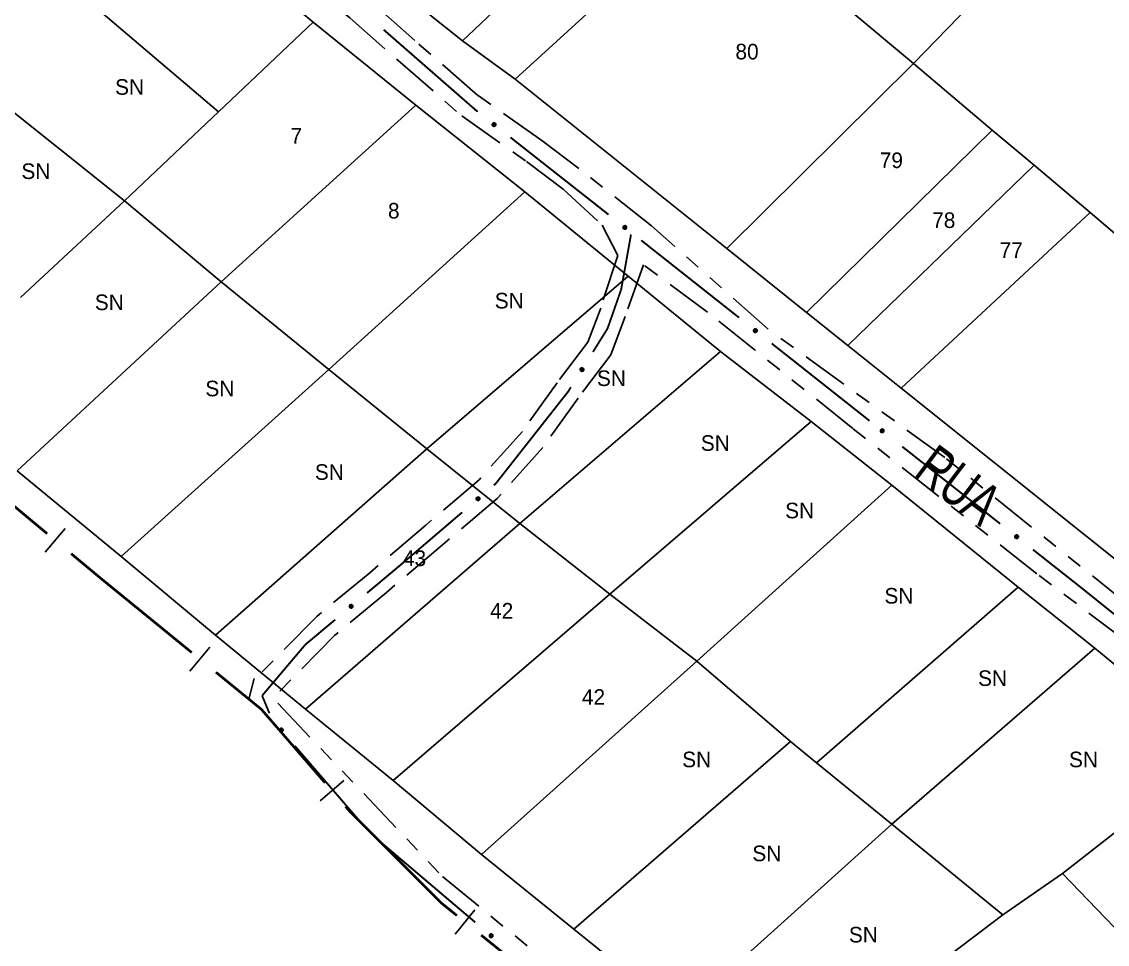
# Model space of a CAD drawing. Extents: x 207981 to 210201, y 4876477 to 4878908.
# Drawn here: x 208544.4 to 208648.8, y 4877163.4 to 4877252.1 of the extents above; entities that cross this region are included whole.
import ezdxf
from ezdxf.enums import TextEntityAlignment as Align

# ---------------------------------------------------------------- set-up
doc = ezdxf.new("R2010")
doc.units = 0
doc.header["$LTSCALE"] = 1.5
doc.header["$MEASUREMENT"] = 0
doc.linetypes.add('TRACO_25', pattern=[8, 3, -1, 1, -1, 1, -1])
for name, color, linetype in [('CD_MALHA_LOTES', 7, 'CONTINUOUS'), ('LM-LIM-SETORES-BAIRROS', 250, 'CONTINUOUS'), ('RU-QUADRA', 210, 'CONTINUOUS'), ('SV-EIXO-RUA-N-PAV', 6, 'CONTINUOUS'), ('SV-RUA-NAO-PAV', 7, 'CONTINUOUS'), ('SV-TXT-RUA-N-PAV', 7, 'CONTINUOUS'), ('Th_NmrPort', 1, 'CONTINUOUS')]:
    doc.layers.add(name, color=color, linetype=linetype)
doc.styles.add('ARIAL', font='ARIAL.SHX')

msp = doc.modelspace()

# ---------------------------------------------------------------- linework, layer by layer
at = {"layer": 'CD_MALHA_LOTES', "linetype": 'Continuous', "flags": 128}
for points in [[(208586.84, 4877250.26), (208606.03, 4877268.45)], [(208630.19, 4877248.07), (208649.9, 4877268.36)], [(208553.5, 4877267.84), (208572.48, 4877252.05)], [(208591.89, 4877246.56), (208611.08, 4877264.07)], [(208630.19, 4877248.07), (208611.08, 4877264.07)], [(208563.37, 4877243.43), (208544.58, 4877259.42)], [(208586.84, 4877250.26), (208581.95, 4877254.14)], [(208563.37, 4877243.43), (208572.48, 4877252.05)], [(208572.48, 4877252.05), (208582.35, 4877244.06)], [(208554.32, 4877234.88), (208534.84, 4877250.43)], [(208591.89, 4877246.56), (208586.84, 4877250.26)], [(208612.24, 4877230.28), (208630.19, 4877248.07)], [(208637.77, 4877241.67), (208630.19, 4877248.07)], [(208612.24, 4877230.28), (208591.89, 4877246.56)], [(208554.32, 4877234.88), (208563.37, 4877243.43)], [(208563.62, 4877227.08), (208582.35, 4877244.06)], [(208582.35, 4877244.06), (208592.83, 4877235.75)], [(208619.91, 4877224.15), (208637.77, 4877241.67)], [(208641.81, 4877238.31), (208637.77, 4877241.67)], [(208623.89, 4877220.97), (208641.81, 4877238.31)], [(208647.2, 4877233.76), (208641.81, 4877238.31)], [(208544.33, 4877225.58), (208554.32, 4877234.88)], [(208563.62, 4877227.08), (208554.32, 4877234.88)], [(208573.98, 4877218.65), (208592.83, 4877235.75)], [(208592.83, 4877235.75), (208602.76, 4877227.64)], [(208629.01, 4877216.87), (208647.2, 4877233.76)], [(208651.75, 4877229.89), (208647.2, 4877233.76)], [(208619.91, 4877224.15), (208612.24, 4877230.28)], [(208583.41, 4877211.03), (208602.76, 4877227.64)], [(208602.76, 4877227.64), (208611.63, 4877220.4)], [(208544.01, 4877208.91), (208563.62, 4877227.08)], [(208573.98, 4877218.65), (208563.62, 4877227.08)], [(208623.89, 4877220.97), (208619.91, 4877224.15)], [(208592.33, 4877203.85), (208611.63, 4877220.4)], [(208611.63, 4877220.4), (208620.37, 4877213.65)], [(208629.01, 4877216.87), (208623.89, 4877220.97)], [(208554, 4877200.67), (208573.98, 4877218.65)], [(208583.41, 4877211.03), (208573.98, 4877218.65)], [(208655.7, 4877195.53), (208629.01, 4877216.87)], [(208601.01, 4877197.05), (208620.37, 4877213.65)], [(208620.37, 4877213.65), (208628.11, 4877207.54)], [(208563.06, 4877193.12), (208583.41, 4877211.03)], [(208592.33, 4877203.85), (208583.41, 4877211.03)], [(208554, 4877200.67), (208544.01, 4877208.91)], [(208609.38, 4877190.62), (208628.11, 4877207.54)], [(208628.11, 4877207.54), (208640.28, 4877197.74)], [(208571.73, 4877186), (208592.33, 4877203.85)], [(208601.01, 4877197.05), (208592.33, 4877203.85)], [(208563.06, 4877193.12), (208554, 4877200.67)], [(208620.86, 4877180.82), (208640.28, 4877197.74)], [(208640.28, 4877197.74), (208647.65, 4877191.87)], [(208580.16, 4877179.13), (208601.01, 4877197.05)], [(208609.38, 4877190.62), (208601.01, 4877197.05)], [(208571.73, 4877186), (208563.06, 4877193.12)], [(208628.11, 4877174.95), (208647.65, 4877191.87)], [(208647.65, 4877191.87), (208659.63, 4877182)], [(208588.65, 4877172.01), (208609.38, 4877190.62)], [(208618.37, 4877182.88), (208609.38, 4877190.62)], [(208580.16, 4877179.13), (208571.73, 4877186)], [(208597.52, 4877164.84), (208618.37, 4877182.88)], [(208620.86, 4877180.82), (208618.37, 4877182.88)], [(208644.53, 4877170.2), (208659.63, 4877182)], [(208628.11, 4877174.95), (208620.86, 4877180.82)], [(208588.65, 4877172.01), (208580.16, 4877179.13)], [(208607.75, 4877156.59), (208628.11, 4877174.95)], [(208638.78, 4877166.21), (208628.11, 4877174.95)], [(208597.52, 4877164.84), (208588.65, 4877172.01)], [(208644.53, 4877170.2), (208638.78, 4877166.21)], [(208651.14, 4877163.34), (208644.53, 4877170.2)], [(208616.37, 4877149.23), (208638.78, 4877166.21)], [(208607.75, 4877156.59), (208597.52, 4877164.84)]]:
    msp.add_lwpolyline(points, dxfattribs=at)
at = {"layer": 'LM-LIM-SETORES-BAIRROS', "const_width": 0.25}
for points in [[(208535.361831, 4877212.470487), (208546.88515, 4877202.867721)], [(208549.189814, 4877200.947167), (208551.494478, 4877199.026614)], [(208551.494478, 4877199.026614), (208552.00908, 4877198.597779)], [(208552.00908, 4877198.597779), (208560.79068, 4877191.438482)], [(208563.115877, 4877189.54284), (208566.991204, 4877186.383436)], [(208566.991204, 4877186.383436), (208567.478732, 4877185.985974)], [(208567.478732, 4877185.985974), (208573.614359, 4877178.902934)], [(208575.578601, 4877176.635391), (208575.928021, 4877176.232016)], [(208575.928021, 4877176.232016), (208584.743046, 4877167.416991)], [(208584.743046, 4877167.416991), (208584.874326, 4877167.285711)], [(208584.874326, 4877167.285711), (208586.287252, 4877166.14752)], [(208588.623514, 4877164.265532), (208593.296037, 4877160.501554)]]:
    msp.add_lwpolyline(points, dxfattribs=at)
at = {"layer": 'LM-LIM-SETORES-BAIRROS'}
for points in [[(208546.693095, 4877201.075204), (208548.613648, 4877203.379868)], [(208560.617924, 4877189.644003), (208562.513567, 4877191.9692)], [(208573.135334, 4877177.164966), (208575.402878, 4877179.129207)], [(208586.125012, 4877164.35206), (208588.007, 4877166.688322)]]:
    msp.add_lwpolyline(points, dxfattribs=at)
at = {"layer": 'RU-QUADRA', "linetype": 'Continuous', "flags": 128}
for points in [[(208534.84, 4877250.43), (208544.58, 4877259.42), (208553.5, 4877267.84), (208572.48, 4877252.05), (208582.35, 4877244.06), (208592.83, 4877235.75), (208602.76, 4877227.64), (208611.63, 4877220.4), (208620.37, 4877213.65), (208628.11, 4877207.54), (208640.28, 4877197.74), (208647.65, 4877191.87), (208659.63, 4877182), (208666.25, 4877176.95), (208677.3, 4877168.08), (208688.16, 4877159.34)], [(208704.45, 4877156.81), (208694.98, 4877164.33), (208684.77, 4877172.44), (208675.49, 4877179.81), (208655.7, 4877195.53), (208629.01, 4877216.87), (208623.89, 4877220.97), (208619.91, 4877224.15), (208612.24, 4877230.28), (208591.89, 4877246.56), (208586.84, 4877250.26), (208581.95, 4877254.14)], [(208607.75, 4877156.59), (208597.52, 4877164.84), (208588.65, 4877172.01), (208580.16, 4877179.13), (208571.73, 4877186), (208563.06, 4877193.12), (208554, 4877200.67), (208544.01, 4877208.91)]]:
    msp.add_lwpolyline(points, dxfattribs=at)
at = {"layer": 'SV-EIXO-RUA-N-PAV', "const_width": 0.18}
for points in [[(208588.07764, 4877243.618885), (208579.243326, 4877251.330193)], [(208588.292634, 4877243.449731), (208588.07764, 4877243.618885)], [(208600.867173, 4877233.55625), (208591.436269, 4877240.976361)], [(208603.03312, 4877231.63563), (208602.154167, 4877226.713492)], [(208613.42513, 4877223.64174), (208604.010425, 4877231.082394)], [(208602.154167, 4877226.713492), (208602.089556, 4877226.351675)], [(208602.089556, 4877226.351675), (208600.889572, 4877222.923148)], [(208600.768568, 4877222.577422), (208599.372704, 4877220.344041)], [(208600.889572, 4877222.923148), (208600.768568, 4877222.577422)], [(208625.97807, 4877213.720868), (208616.563365, 4877221.161522)], [(208596.994314, 4877216.538616), (208590.49173, 4877208.278576)], [(208597.252709, 4877216.952047), (208596.994314, 4877216.538616)], [(208638.543663, 4877203.81603), (208629.118456, 4877211.243376)], [(208590.011945, 4877207.66912), (208589.841354, 4877207.523407)], [(208590.49173, 4877208.278576), (208590.011945, 4877207.66912)], [(208586.799859, 4877204.925464), (208581.477243, 4877200.379063)], [(208581.477243, 4877200.379063), (208580.953736, 4877199.9319)], [(208646.106789, 4877197.856061), (208641.685399, 4877201.340248)], [(208580.953736, 4877199.9319), (208577.647078, 4877197.165105)], [(208646.395951, 4877197.623995), (208646.106789, 4877197.856061)], [(208651.075342, 4877193.868559), (208646.395951, 4877197.623995)], [(208574.579331, 4877194.598214), (208572.27852, 4877192.673046)], [(208571.706815, 4877192.194681), (208567.666731, 4877187.420035)], [(208572.27852, 4877192.673046), (208571.706815, 4877192.194681)], [(208567.666731, 4877187.420035), (208567.555136, 4877187.288151)], [(208567.555136, 4877187.288151), (208568.25792, 4877185.60147)], [(208570.7017, 4877182.468118), (208576.578157, 4877175.651428)], [(208576.578157, 4877175.651428), (208577.012834, 4877175.147203)], [(208578.90498, 4877173.255057), (208588.056821, 4877165.493369)]]:
    msp.add_lwpolyline(points, dxfattribs=at)
at = {"layer": 'SV-EIXO-RUA-N-PAV'}
for points in [[(208589.909304, 4877242.037689), (208589.860827, 4877242.031206), (208589.817838, 4877242.035548), (208589.783025, 4877242.049489), (208589.755474, 4877242.069829), (208589.729632, 4877242.093813), (208589.708913, 4877242.123743), (208589.693275, 4877242.162055), (208589.68643, 4877242.210638), (208589.693772, 4877242.254384), (208589.705614, 4877242.289245), (208589.72517, 4877242.319195), (208589.74889, 4877242.343909), (208589.78069, 4877242.364403), (208589.81967, 4877242.379871), (208589.868689, 4877242.385571), (208589.910805, 4877242.381026), (208589.944124, 4877242.366657), (208589.974109, 4877242.346807), (208590.000198, 4877242.322005), (208590.020367, 4877242.292508), (208590.035871, 4877242.253233), (208590.040856, 4877242.204777), (208590.036802, 4877242.162719), (208590.022905, 4877242.129208), (208590.002697, 4877242.100127), (208589.978956, 4877242.073915), (208589.949738, 4877242.051835), (208589.909304, 4877242.037689)], [(208602.483843, 4877232.144208), (208602.435366, 4877232.137725), (208602.392377, 4877232.142066), (208602.357564, 4877232.156007), (208602.330013, 4877232.176348), (208602.304171, 4877232.200332), (208602.283452, 4877232.230261), (208602.267814, 4877232.268573), (208602.260969, 4877232.317157), (208602.268311, 4877232.360902), (208602.280153, 4877232.395764), (208602.299709, 4877232.425714), (208602.323429, 4877232.450428), (208602.355229, 4877232.470922), (208602.394209, 4877232.48639), (208602.443228, 4877232.49209), (208602.485344, 4877232.487545), (208602.518663, 4877232.473176), (208602.548648, 4877232.453325), (208602.574737, 4877232.428523), (208602.594906, 4877232.399027), (208602.61041, 4877232.359752), (208602.615395, 4877232.311296), (208602.611341, 4877232.269238), (208602.597444, 4877232.235727), (208602.577236, 4877232.206646), (208602.553495, 4877232.180434), (208602.524277, 4877232.158354), (208602.483843, 4877232.144208)], [(208615.038718, 4877222.226177), (208614.990227, 4877222.2198), (208614.947247, 4877222.224235), (208614.912465, 4877222.238252), (208614.884958, 4877222.258653), (208614.859168, 4877222.282693), (208614.838514, 4877222.312667), (208614.82296, 4877222.351013), (208614.816222, 4877222.399611), (208614.823659, 4877222.443341), (208614.835576, 4877222.478177), (208614.855197, 4877222.508084), (208614.878971, 4877222.532746), (208614.910816, 4877222.55317), (208614.94983, 4877222.568554), (208614.998861, 4877222.574147), (208615.040967, 4877222.56951), (208615.074255, 4877222.555069), (208615.104196, 4877222.535153), (208615.130231, 4877222.510294), (208615.150336, 4877222.480753), (208615.165754, 4877222.441445), (208615.170633, 4877222.392978), (208615.166488, 4877222.350929), (208615.152518, 4877222.317448), (208615.132247, 4877222.288412), (208615.108449, 4877222.262252), (208615.079182, 4877222.240235), (208615.038718, 4877222.226177)], [(208598.482205, 4877218.711542), (208598.493877, 4877218.664047), (208598.494196, 4877218.62084), (208598.48409, 4877218.584727), (208598.466838, 4877218.555144), (208598.44578, 4877218.526866), (208598.41826, 4877218.503041), (208598.381857, 4877218.483363), (208598.334295, 4877218.47132), (208598.290013, 4877218.473902), (208598.254078, 4877218.481916), (208598.222194, 4877218.498129), (208598.195067, 4877218.519046), (208598.171263, 4877218.548451), (208598.151682, 4877218.585536), (208598.14073, 4877218.633655), (208598.140708, 4877218.676015), (208598.1514, 4877218.710689), (208598.167902, 4877218.742639), (208598.189746, 4877218.771251), (208598.216896, 4877218.794483), (208598.254271, 4877218.814131), (208598.301907, 4877218.824311), (208598.344156, 4877218.824816), (208598.378971, 4877218.814613), (208598.410061, 4877218.797659), (208598.43868, 4877218.776883), (208598.463781, 4877218.750215), (208598.482205, 4877218.711542)], [(208627.232812, 4877212.588908), (208627.184322, 4877212.582531), (208627.141342, 4877212.586966), (208627.10656, 4877212.600983), (208627.079053, 4877212.621384), (208627.053263, 4877212.645424), (208627.032609, 4877212.675399), (208627.017055, 4877212.713745), (208627.010317, 4877212.762343), (208627.017754, 4877212.806072), (208627.029671, 4877212.840908), (208627.049292, 4877212.870815), (208627.073066, 4877212.895477), (208627.104911, 4877212.915902), (208627.143925, 4877212.931285), (208627.192956, 4877212.936878), (208627.235062, 4877212.932241), (208627.26835, 4877212.9178), (208627.298291, 4877212.897884), (208627.324326, 4877212.873025), (208627.344431, 4877212.843485), (208627.359849, 4877212.804176), (208627.364728, 4877212.755709), (208627.360583, 4877212.71366), (208627.346613, 4877212.680179), (208627.326341, 4877212.651143), (208627.302544, 4877212.624983), (208627.273277, 4877212.602967), (208627.232812, 4877212.588908)], [(208588.501353, 4877206.234051), (208588.498209, 4877206.185244), (208588.485527, 4877206.14394), (208588.465034, 4877206.112534), (208588.439688, 4877206.089504), (208588.411105, 4877206.068863), (208588.377695, 4877206.054411), (208588.337062, 4877206.046584), (208588.288079, 4877206.049394), (208588.24662, 4877206.065167), (208588.214756, 4877206.083611), (208588.189219, 4877206.108657), (208588.169633, 4877206.136761), (208588.155769, 4877206.171961), (208588.14824, 4877206.213217), (208588.152257, 4877206.262402), (208588.164968, 4877206.302811), (208588.185588, 4877206.332667), (208588.21093, 4877206.35818), (208588.240364, 4877206.378903), (208588.273241, 4877206.3929), (208588.314793, 4877206.400406), (208588.363287, 4877206.395798), (208588.403734, 4877206.38358), (208588.433872, 4877206.363385), (208588.458428, 4877206.33787), (208588.479479, 4877206.309453), (208588.495405, 4877206.276474), (208588.501353, 4877206.234051)], [(208640.159249, 4877202.402748), (208640.110767, 4877202.396302), (208640.067781, 4877202.400677), (208640.032979, 4877202.414644), (208640.005444, 4877202.435006), (208639.97962, 4877202.45901), (208639.958924, 4877202.488955), (208639.943315, 4877202.527279), (208639.936508, 4877202.575868), (208639.943884, 4877202.619608), (208639.955752, 4877202.65446), (208639.975331, 4877202.684395), (208639.99907, 4877202.709091), (208640.030886, 4877202.72956), (208640.069878, 4877202.744999), (208640.118901, 4877202.750661), (208640.161014, 4877202.746083), (208640.194321, 4877202.731689), (208640.224291, 4877202.711816), (208640.250361, 4877202.686994), (208640.270508, 4877202.657482), (208640.285982, 4877202.618195), (208640.290929, 4877202.569735), (208640.286843, 4877202.52768), (208640.27292, 4877202.494179), (208640.25269, 4877202.465115), (208640.228929, 4877202.438921), (208640.199694, 4877202.416863), (208640.159249, 4877202.402748)], [(208576.294039, 4877195.889438), (208576.2904, 4877195.840665), (208576.277298, 4877195.799491), (208576.256487, 4877195.768295), (208576.230908, 4877195.745524), (208576.202117, 4877195.725175), (208576.168562, 4877195.711063), (208576.127851, 4877195.70365), (208576.078899, 4877195.706958), (208576.037603, 4877195.723151), (208576.005928, 4877195.741918), (208575.980647, 4877195.767223), (208575.961348, 4877195.795524), (208575.947842, 4877195.830863), (208575.940732, 4877195.872193), (208575.94525, 4877195.921336), (208575.958371, 4877195.961613), (208575.979293, 4877195.991258), (208576.004893, 4877196.016512), (208576.034537, 4877196.036935), (208576.067554, 4877196.050597), (208576.10918, 4877196.05768), (208576.157624, 4877196.052579), (208576.197946, 4877196.039951), (208576.227877, 4877196.019451), (208576.252172, 4877195.993687), (208576.272933, 4877195.965057), (208576.288523, 4877195.931918), (208576.294039, 4877195.889438)], [(208569.385383, 4877184.163639), (208569.434204, 4877184.160717), (208569.475565, 4877184.148223), (208569.507064, 4877184.127873), (208569.530209, 4877184.102633), (208569.55098, 4877184.074143), (208569.565584, 4877184.0408), (208569.573595, 4877184.000202), (208569.571008, 4877183.951208), (208569.555424, 4877183.909677), (208569.537126, 4877183.877729), (208569.512196, 4877183.852079), (208569.484182, 4877183.832365), (208569.449045, 4877183.818341), (208569.407824, 4877183.810624), (208569.358621, 4877183.814417), (208569.318155, 4877183.826945), (208569.288205, 4877183.847428), (208569.262577, 4877183.872654), (208569.24172, 4877183.901993), (208569.227573, 4877183.934806), (208569.219878, 4877183.976324), (208569.224266, 4877184.024838), (208569.236299, 4877184.06534), (208569.256357, 4877184.09557), (208569.28176, 4877184.120242), (208569.310081, 4877184.141422), (208569.342988, 4877184.157498), (208569.385383, 4877184.163639)], [(208589.543751, 4877164.376641), (208589.592433, 4877164.381338), (208589.635233, 4877164.375419), (208589.669511, 4877164.360208), (208589.696295, 4877164.338869), (208589.721239, 4877164.313951), (208589.740844, 4877164.283281), (208589.755064, 4877164.24442), (208589.760118, 4877164.195618), (208589.751173, 4877164.152171), (208589.738058, 4877164.117769), (208589.717415, 4877164.088558), (208589.692803, 4877164.064732), (208589.660271, 4877164.045421), (208589.620748, 4877164.031395), (208589.571553, 4877164.027501), (208589.529632, 4877164.033591), (208589.496864, 4877164.049174), (208589.467629, 4877164.070114), (208589.442469, 4877164.095858), (208589.423398, 4877164.126075), (208589.409348, 4877164.165894), (208589.406147, 4877164.2145), (208589.411744, 4877164.25638), (208589.426863, 4877164.289359), (208589.448126, 4877164.317677), (208589.472814, 4877164.342998), (208589.502824, 4877164.36399), (208589.543751, 4877164.376641)]]:
    msp.add_lwpolyline(points, close=True, dxfattribs=at)
for points in [[(208589.949738, 4877242.051835), (208589.68643, 4877242.210638)], [(208589.909304, 4877242.037689), (208589.693275, 4877242.162055)], [(208589.960717, 4877242.065911), (208589.693431, 4877242.22933)], [(208589.978956, 4877242.073915), (208589.693772, 4877242.254384)], [(208589.929972, 4877242.046695), (208589.693786, 4877242.185645)], [(208589.987173, 4877242.088502), (208589.7025, 4877242.267337)], [(208590.002697, 4877242.100127), (208589.705614, 4877242.289245)], [(208590.011026, 4877242.116613), (208589.718389, 4877242.305186)], [(208590.022905, 4877242.129208), (208589.72517, 4877242.319195)], [(208590.027602, 4877242.148714), (208589.739712, 4877242.33008)], [(208590.036802, 4877242.162719), (208589.74889, 4877242.343909)], [(208590.037743, 4877242.185877), (208589.769156, 4877242.352056)], [(208590.040856, 4877242.204777), (208589.78069, 4877242.364403)], [(208590.0344, 4877242.230177), (208589.802889, 4877242.370657)], [(208590.035871, 4877242.253233), (208589.81967, 4877242.379871)], [(208590.02232, 4877242.274406), (208589.850564, 4877242.378289)], [(208590.020367, 4877242.292508), (208589.868689, 4877242.385571)], [(208590.006479, 4877242.30944), (208589.895092, 4877242.379716)], [(208590.000198, 4877242.322005), (208589.910805, 4877242.381026)], [(208589.882755, 4877242.035231), (208589.707166, 4877242.138657)], [(208589.860827, 4877242.031206), (208589.708913, 4877242.123743)], [(208589.83631, 4877242.033575), (208589.72684, 4877242.104079)], [(208589.817838, 4877242.035548), (208589.729632, 4877242.093813)], [(208602.524277, 4877232.158354), (208602.260969, 4877232.317157)], [(208602.483843, 4877232.144208), (208602.267814, 4877232.268573)], [(208602.535256, 4877232.17243), (208602.26797, 4877232.335849)], [(208602.553495, 4877232.180434), (208602.268311, 4877232.360902)], [(208602.504511, 4877232.153214), (208602.268324, 4877232.292164)], [(208602.561712, 4877232.195021), (208602.277039, 4877232.373856)], [(208602.577236, 4877232.206646), (208602.280153, 4877232.395764)], [(208602.457294, 4877232.141749), (208602.281705, 4877232.245175)], [(208602.435366, 4877232.137725), (208602.283452, 4877232.230261)], [(208602.585565, 4877232.223132), (208602.292928, 4877232.411705)], [(208602.597444, 4877232.235727), (208602.299709, 4877232.425714)], [(208602.410849, 4877232.140094), (208602.301379, 4877232.210598)], [(208602.392377, 4877232.142066), (208602.304171, 4877232.200332)], [(208602.60214, 4877232.255233), (208602.31425, 4877232.436599)], [(208602.611341, 4877232.269238), (208602.323429, 4877232.450428)], [(208602.612281, 4877232.292396), (208602.343694, 4877232.458575)], [(208602.615395, 4877232.311296), (208602.355229, 4877232.470922)], [(208602.608939, 4877232.336696), (208602.377428, 4877232.477176)], [(208602.61041, 4877232.359752), (208602.394209, 4877232.48639)], [(208602.596859, 4877232.380925), (208602.425103, 4877232.484808)], [(208602.594906, 4877232.399027), (208602.443228, 4877232.49209)], [(208602.581018, 4877232.415959), (208602.469631, 4877232.486235)], [(208602.574737, 4877232.428523), (208602.485344, 4877232.487545)], [(208615.079182, 4877222.240235), (208614.816222, 4877222.399611)], [(208615.038718, 4877222.226177), (208614.82296, 4877222.351013)], [(208615.090192, 4877222.254287), (208614.823263, 4877222.418288)], [(208615.059405, 4877222.235138), (208614.823522, 4877222.374603)], [(208615.108449, 4877222.262252), (208614.823659, 4877222.443341)], [(208615.116697, 4877222.27682), (208614.832415, 4877222.456275)], [(208615.132247, 4877222.288412), (208614.835576, 4877222.478177)], [(208615.012163, 4877222.223777), (208614.8368, 4877222.327585)], [(208615.140612, 4877222.304879), (208614.848387, 4877222.49409)], [(208615.152518, 4877222.317448), (208614.855197, 4877222.508084)], [(208615.157257, 4877222.336944), (208614.869763, 4877222.518937)], [(208615.166488, 4877222.350929), (208614.878971, 4877222.532746)], [(208615.167479, 4877222.374085), (208614.899255, 4877222.540849)], [(208615.170633, 4877222.392978), (208614.910816, 4877222.55317)], [(208615.164233, 4877222.418392), (208614.933029, 4877222.559376)], [(208615.165754, 4877222.441445), (208614.94983, 4877222.568554)], [(208615.15225, 4877222.462647), (208614.98072, 4877222.566904)], [(208615.150336, 4877222.480753), (208614.998861, 4877222.574147)], [(208615.136485, 4877222.497716), (208615.025251, 4877222.568234)], [(208615.130231, 4877222.510294), (208615.040967, 4877222.56951)], [(208614.990227, 4877222.2198), (208614.838514, 4877222.312667)], [(208614.965715, 4877222.222223), (208614.856398, 4877222.292965)], [(208614.947247, 4877222.224235), (208614.859168, 4877222.282693)], [(208598.189746, 4877218.771251), (208598.140708, 4877218.676015)], [(208598.216896, 4877218.794483), (208598.14073, 4877218.633655)], [(208598.20156, 4877218.77885), (208598.143704, 4877218.660535)], [(208598.234682, 4877218.798376), (208598.149924, 4877218.61642)], [(208598.254271, 4877218.814131), (208598.151682, 4877218.585536)], [(208598.277351, 4877218.815154), (208598.162652, 4877218.569846)], [(208598.301907, 4877218.824311), (208598.171263, 4877218.548451)], [(208598.321032, 4877218.823254), (208598.184782, 4877218.538315)], [(208598.344156, 4877218.824816), (208598.195067, 4877218.519046)], [(208598.359072, 4877218.817179), (208598.209805, 4877218.511412)], [(208598.378971, 4877218.814613), (208598.222194, 4877218.498129)], [(208598.392773, 4877218.804162), (208598.236852, 4877218.492898)], [(208598.410061, 4877218.797659), (208598.254078, 4877218.481916)], [(208598.423292, 4877218.783478), (208598.276194, 4877218.481183)], [(208598.43868, 4877218.776883), (208598.290013, 4877218.473902)], [(208598.448604, 4877218.759613), (208598.314957, 4877218.476265)], [(208598.463781, 4877218.750215), (208598.334295, 4877218.47132)], [(208598.471023, 4877218.731119), (208598.358349, 4877218.481327)], [(208598.482205, 4877218.711542), (208598.381857, 4877218.483363)], [(208598.487512, 4877218.685413), (208598.403621, 4877218.499696)], [(208598.493877, 4877218.664047), (208598.41826, 4877218.503041)], [(208598.494165, 4877218.639418), (208598.435875, 4877218.522983)], [(208598.494196, 4877218.62084), (208598.44578, 4877218.526866)], [(208627.358328, 4877212.781123), (208627.127124, 4877212.922107)], [(208627.359849, 4877212.804176), (208627.143925, 4877212.931285)], [(208627.346344, 4877212.825378), (208627.174815, 4877212.929636)], [(208627.344431, 4877212.843485), (208627.192956, 4877212.936878)], [(208627.33058, 4877212.860447), (208627.219346, 4877212.930965)], [(208627.324326, 4877212.873025), (208627.235062, 4877212.932241)], [(208627.273277, 4877212.602967), (208627.010317, 4877212.762343)], [(208627.232812, 4877212.588908), (208627.017055, 4877212.713745)], [(208627.284287, 4877212.617019), (208627.017358, 4877212.78102)], [(208627.2535, 4877212.59787), (208627.017617, 4877212.737334)], [(208627.302544, 4877212.624983), (208627.017754, 4877212.806072)], [(208627.310792, 4877212.639552), (208627.02651, 4877212.819007)], [(208627.326341, 4877212.651143), (208627.029671, 4877212.840908)], [(208627.206258, 4877212.586508), (208627.030895, 4877212.690317)], [(208627.184322, 4877212.582531), (208627.032609, 4877212.675399)], [(208627.334707, 4877212.667611), (208627.042481, 4877212.856821)], [(208627.346613, 4877212.680179), (208627.049292, 4877212.870815)], [(208627.15981, 4877212.584954), (208627.050493, 4877212.655696)], [(208627.141342, 4877212.586966), (208627.053263, 4877212.645424)], [(208627.351352, 4877212.699675), (208627.063858, 4877212.881668)], [(208627.360583, 4877212.71366), (208627.073066, 4877212.895477)], [(208627.361574, 4877212.736816), (208627.09335, 4877212.90358)], [(208627.364728, 4877212.755709), (208627.104911, 4877212.915902)], [(208588.314793, 4877206.400406), (208588.14824, 4877206.213217)], [(208588.273241, 4877206.3929), (208588.152257, 4877206.262402)], [(208588.337114, 4877206.394445), (208588.153987, 4877206.194955)], [(208588.363287, 4877206.395798), (208588.155769, 4877206.171961)], [(208588.291375, 4877206.391268), (208588.155846, 4877206.243201)], [(208588.253916, 4877206.3826), (208588.163173, 4877206.287145)], [(208588.240364, 4877206.378903), (208588.164968, 4877206.302811)], [(208588.38121, 4877206.389041), (208588.165616, 4877206.15823)], [(208588.403734, 4877206.38358), (208588.169633, 4877206.136761)], [(208588.415665, 4877206.371814), (208588.181395, 4877206.12505)], [(208588.433872, 4877206.363385), (208588.189219, 4877206.108657)], [(208588.443895, 4877206.349269), (208588.201628, 4877206.099263)], [(208588.458428, 4877206.33787), (208588.214756, 4877206.083611)], [(208588.466786, 4877206.320369), (208588.235629, 4877206.076264)], [(208588.479479, 4877206.309453), (208588.24662, 4877206.065167)], [(208588.483754, 4877206.289999), (208588.271122, 4877206.059923)], [(208588.495405, 4877206.276474), (208588.288079, 4877206.049394)], [(208588.496572, 4877206.256084), (208588.314028, 4877206.051709)], [(208588.501353, 4877206.234051), (208588.337062, 4877206.046584)], [(208588.49856, 4877206.207535), (208588.362728, 4877206.055621)], [(208588.498209, 4877206.185244), (208588.377695, 4877206.054411)], [(208588.491081, 4877206.161667), (208588.400491, 4877206.068137)], [(208588.485527, 4877206.14394), (208588.411105, 4877206.068863)], [(208640.199694, 4877202.416863), (208639.936508, 4877202.575868)], [(208640.159249, 4877202.402748), (208639.943315, 4877202.527279)], [(208640.210684, 4877202.430931), (208639.943523, 4877202.594554)], [(208640.179924, 4877202.411738), (208639.943844, 4877202.55087)], [(208640.228929, 4877202.438921), (208639.943884, 4877202.619608)], [(208640.237157, 4877202.453501), (208639.952621, 4877202.632555)], [(208640.25269, 4877202.465115), (208639.955752, 4877202.65446)], [(208640.132698, 4877202.40031), (208639.957189, 4877202.503871)], [(208640.110767, 4877202.396302), (208639.958924, 4877202.488955)], [(208640.261032, 4877202.481594), (208639.96854, 4877202.670392)], [(208640.27292, 4877202.494179), (208639.975331, 4877202.684395)], [(208640.277632, 4877202.513682), (208639.989881, 4877202.695269)], [(208640.286843, 4877202.52768), (208639.99907, 4877202.709091)], [(208640.287801, 4877202.550838), (208640.019342, 4877202.717222)], [(208640.290929, 4877202.569735), (208640.030886, 4877202.72956)], [(208640.284493, 4877202.59514), (208640.05309, 4877202.735797)], [(208640.285982, 4877202.618195), (208640.069878, 4877202.744999)], [(208640.272447, 4877202.639378), (208640.10077, 4877202.743393)], [(208640.270508, 4877202.657482), (208640.118901, 4877202.750661)], [(208640.256633, 4877202.674425), (208640.1453, 4877202.744785)], [(208640.250361, 4877202.686994), (208640.161014, 4877202.746083)], [(208640.086252, 4877202.39869), (208639.976836, 4877202.469278)], [(208640.067781, 4877202.400677), (208639.97962, 4877202.45901)], [(208576.10918, 4877196.05768), (208575.940732, 4877195.872193)], [(208576.067554, 4877196.050597), (208575.94525, 4877195.921336)], [(208576.131439, 4877196.051493), (208575.946294, 4877195.853874)], [(208576.157624, 4877196.052579), (208575.947842, 4877195.830863)], [(208576.085671, 4877196.04878), (208575.948643, 4877195.902099)], [(208576.048125, 4877196.040494), (208575.956417, 4877195.945967)], [(208576.175478, 4877196.045641), (208575.957549, 4877195.817033)], [(208576.034537, 4877196.036935), (208575.958371, 4877195.961613)], [(208576.197946, 4877196.039951), (208575.961348, 4877195.795524)], [(208576.209756, 4877196.028064), (208575.97299, 4877195.783695)], [(208576.227877, 4877196.019451), (208575.980647, 4877195.767223)], [(208576.237755, 4877196.005233), (208575.992959, 4877195.757703)], [(208576.252172, 4877195.993687), (208576.005928, 4877195.741918)], [(208576.260351, 4877195.976102), (208576.026725, 4877195.73436)], [(208576.272933, 4877195.965057), (208576.037603, 4877195.723151)], [(208576.27701, 4877195.945561), (208576.06205, 4877195.717658)], [(208576.288523, 4877195.931918), (208576.078899, 4877195.706958)], [(208576.289482, 4877195.911517), (208576.104871, 4877195.709009)], [(208576.294039, 4877195.889438), (208576.127851, 4877195.70365)], [(208576.290977, 4877195.862951), (208576.153608, 4877195.712426)], [(208576.2904, 4877195.840665), (208576.168562, 4877195.711063)], [(208576.283033, 4877195.817161), (208576.191496, 4877195.724557)], [(208576.277298, 4877195.799491), (208576.202117, 4877195.725175)], [(208569.219878, 4877183.976324), (208569.407824, 4877183.810624)], [(208569.224266, 4877184.024838), (208569.449045, 4877183.818341)], [(208569.225738, 4877183.998671), (208569.426059, 4877183.816454)], [(208569.227573, 4877183.934806), (208569.358621, 4877183.814417)], [(208569.229124, 4877183.952948), (208569.377805, 4877183.818093)], [(208569.230941, 4877184.042791), (208569.462731, 4877183.82825)], [(208569.236299, 4877184.06534), (208569.484182, 4877183.832365)], [(208569.237962, 4877183.915528), (208569.333828, 4877183.825221)], [(208569.24172, 4877183.901993), (208569.318155, 4877183.826945)], [(208569.248012, 4877184.077324), (208569.495839, 4877183.84418)], [(208569.256357, 4877184.09557), (208569.512196, 4877183.852079)], [(208569.270428, 4877184.105657), (208569.521534, 4877183.86453)], [(208569.28176, 4877184.120242), (208569.537126, 4877183.877729)], [(208569.299224, 4877184.128679), (208569.544378, 4877183.898635)], [(208569.310081, 4877184.141422), (208569.555424, 4877183.909677)], [(208569.329516, 4877184.145785), (208569.560557, 4877183.934202)], [(208569.342988, 4877184.157498), (208569.571008, 4877183.951208)], [(208569.363372, 4877184.158757), (208569.568576, 4877183.977146)], [(208569.385383, 4877184.163639), (208569.573595, 4877184.000202)], [(208569.411911, 4877184.160967), (208569.564442, 4877184.025827)], [(208569.434204, 4877184.160717), (208569.565584, 4877184.0408)], [(208569.457813, 4877184.153697), (208569.551755, 4877184.063533)], [(208569.475565, 4877184.148223), (208569.55098, 4877184.074143)], [(208589.406147, 4877164.2145), (208589.660271, 4877164.045421)], [(208589.409348, 4877164.165894), (208589.620748, 4877164.031395)], [(208589.409953, 4877164.233273), (208589.672251, 4877164.057336)], [(208589.411665, 4877164.18888), (208589.637857, 4877164.039987)], [(208589.411744, 4877164.25638), (208589.692803, 4877164.064732)], [(208589.421453, 4877164.270038), (208589.702483, 4877164.078215)], [(208589.422111, 4877164.144237), (208589.589934, 4877164.034112)], [(208589.423398, 4877164.126075), (208589.571553, 4877164.027501)], [(208589.426863, 4877164.289359), (208589.717415, 4877164.088558)], [(208589.436654, 4877164.108644), (208589.545383, 4877164.034323)], [(208589.439197, 4877164.301508), (208589.724706, 4877164.102308)], [(208589.442469, 4877164.095858), (208589.529632, 4877164.033591)], [(208589.448126, 4877164.317677), (208589.738058, 4877164.117769)], [(208589.464067, 4877164.328723), (208589.741975, 4877164.139548)], [(208589.472814, 4877164.342998), (208589.751173, 4877164.152171)], [(208589.491335, 4877164.350327), (208589.752435, 4877164.177196)], [(208589.502824, 4877164.36399), (208589.760118, 4877164.195618)], [(208589.522765, 4877164.3684), (208589.753686, 4877164.220864)], [(208589.543751, 4877164.376641), (208589.755064, 4877164.24442)], [(208589.570372, 4877164.378122), (208589.742041, 4877164.268313)], [(208589.592433, 4877164.381338), (208589.740844, 4877164.283281)], [(208589.616846, 4877164.378069), (208589.723652, 4877164.30359)], [(208589.635233, 4877164.375419), (208589.721239, 4877164.313951)]]:
    msp.add_lwpolyline(points, dxfattribs=at)
at = {"layer": 'SV-RUA-NAO-PAV', "linetype": 'TRACO_25'}
for points in [[(208548.422381, 4877282.878048, 4.925032), (208548.301177, 4877276.964411, 4.925032), (208552.539257, 4877270.652531, 5.447842), (208558.193468, 4877265.443723, 5.771486), (208564.253218, 4877261.024821, 5.945755), (208570.483203, 4877256.882346, 6.244504), (208575.999855, 4877252.484009, 6.493461), (208580.604047, 4877248.39982, 6.493461), (208586.756598, 4877243.04889, 6.443669), (208592.979377, 4877238.65634, 6.418774), (208596.5122, 4877235.988392, 6.916687), (208600.269413, 4877232.526931, 6.916687), (208601.756418, 4877229.625316, 6.916687), (208600.119294, 4877224.565115, 7.090957), (208598.879285, 4877221.294977, 6.891792), (208595.921156, 4877217.37662, 6.891792), (208592.584469, 4877212.703642, 6.891792), (208588.418071, 4877208.03897, 6.891792), (208583.293939, 4877203.694087, 6.891792), (208577.900111, 4877199.119328, 6.891792), (208572.829365, 4877194.920724, 6.891792), (208567.047686, 4877189.055515, 7.165644)], [(208699.105128, 4877157.112806, 10.07844), (208680.247296, 4877170.848758, 10.07844), (208666.045719, 4877183.187833, 10.07844), (208650.912891, 4877195.992534, 10.07844), (208633.219123, 4877210.194111, 10.07844), (208616.223793, 4877222.533186, 10.07844), (208605.009437, 4877232.465576, 10.028648), (208598.018817, 4877237.983412, 6.468565), (208594.453921, 4877240.675582, 6.418774), (208588.301702, 4877245.018324, 6.443669), (208582.253885, 4877250.278166, 6.493461), (208577.609713, 4877254.39782, 6.493461)], [(208765.633674, 4877102.67038, 9.953961), (208742.363824, 4877121.313844, 9.929066), (208719.654093, 4877137.459758, 9.829483), (208706.787948, 4877147.334671, 10.028648), (208689.326993, 4877161.303436, 10.028648), (208673.262914, 4877173.875323, 10.028648), (208660.225401, 4877185.283148, 10.028648), (208642.066007, 4877199.019099, 10.028648), (208624.372239, 4877212.987863, 10.028648), (208610.403475, 4877224.162875, 10.028648), (208604.242686, 4877228.721041, 10.028648), (208602.47884, 4877223.736635, 7.090957), (208601.090053, 4877220.074141, 6.891792), (208597.936427, 4877215.896826, 6.891792), (208594.539823, 4877211.139937, 6.891792), (208590.167126, 4877206.244294, 6.891792), (208584.910886, 4877201.787392, 6.891792), (208579.505901, 4877197.203171, 6.891792), (208574.521073, 4877193.075708, 6.891792), (208568.828085, 4877187.300471, 7.165644)], [(208566.795489, 4877188.95666, 9.132403), (208566.272514, 4877186.969356, 9.132403)], [(208569.058905, 4877186.571048, 9.132403), (208584.91791, 4877169.891749, 9.132403), (208607.612694, 4877151.298432, 9.132403), (208636.322963, 4877129.970804, 9.132403), (208670.501854, 4877103.174553, 9.132403), (208698.665261, 4877081.026632, 9.132403), (208717.174935, 4877065.36617, 9.132403), (208728.785067, 4877055.483908, 9.132403), (208760.774032, 4877028.490046, 8.709177)]]:
    msp.add_polyline3d(points, dxfattribs=at)

# ---------------------------------------------------------------- texts
at = {"layer": 'SV-TXT-RUA-N-PAV', "style": 'ARIAL', "width": 0.7}
msp.add_text('RUA', height=4, rotation=323, dxfattribs=at).set_placement((208630.043917, 4877208.440042))
at = {"layer": 'Th_NmrPort', "color": 1}
for s, p in [('80', (208613.079433, 4877249.224985)), ('SN', (208553.418155, 4877245.823538)), ('7', (208570.290713, 4877241.135051)), ('79', (208626.959433, 4877238.774985)), ('SN', (208544.408155, 4877237.723538)), ('8', (208579.660713, 4877233.925051)), ('78', (208631.999433, 4877233.014985)), ('77', (208638.489433, 4877230.134985)), ('SN', (208551.467817, 4877225.117924)), ('SN', (208589.930713, 4877225.275051)), ('SN', (208599.757817, 4877217.817924)), ('SN', (208562.097817, 4877216.827924)), ('SN', (208609.750713, 4877211.585051)), ('SN', (208572.630713, 4877208.795051)), ('SN', (208617.860713, 4877205.095051)), ('43', (208581.100713, 4877200.505051)), ('SN', (208627.410713, 4877196.895051)), ('42', (208589.480713, 4877195.455051)), ('SN', (208636.410713, 4877188.975051)), ('42', (208598.310713, 4877187.165051)), ('SN', (208607.957817, 4877181.157924)), ('SN', (208645.157817, 4877181.157924)), ('SN', (208614.700713, 4877172.125051)), ('SN', (208623.987817, 4877164.307924))]:
    msp.add_text(s, height=1.5, dxfattribs=at).set_placement(p, align=Align.MIDDLE_LEFT)

doc.saveas('drawing.dxf')
